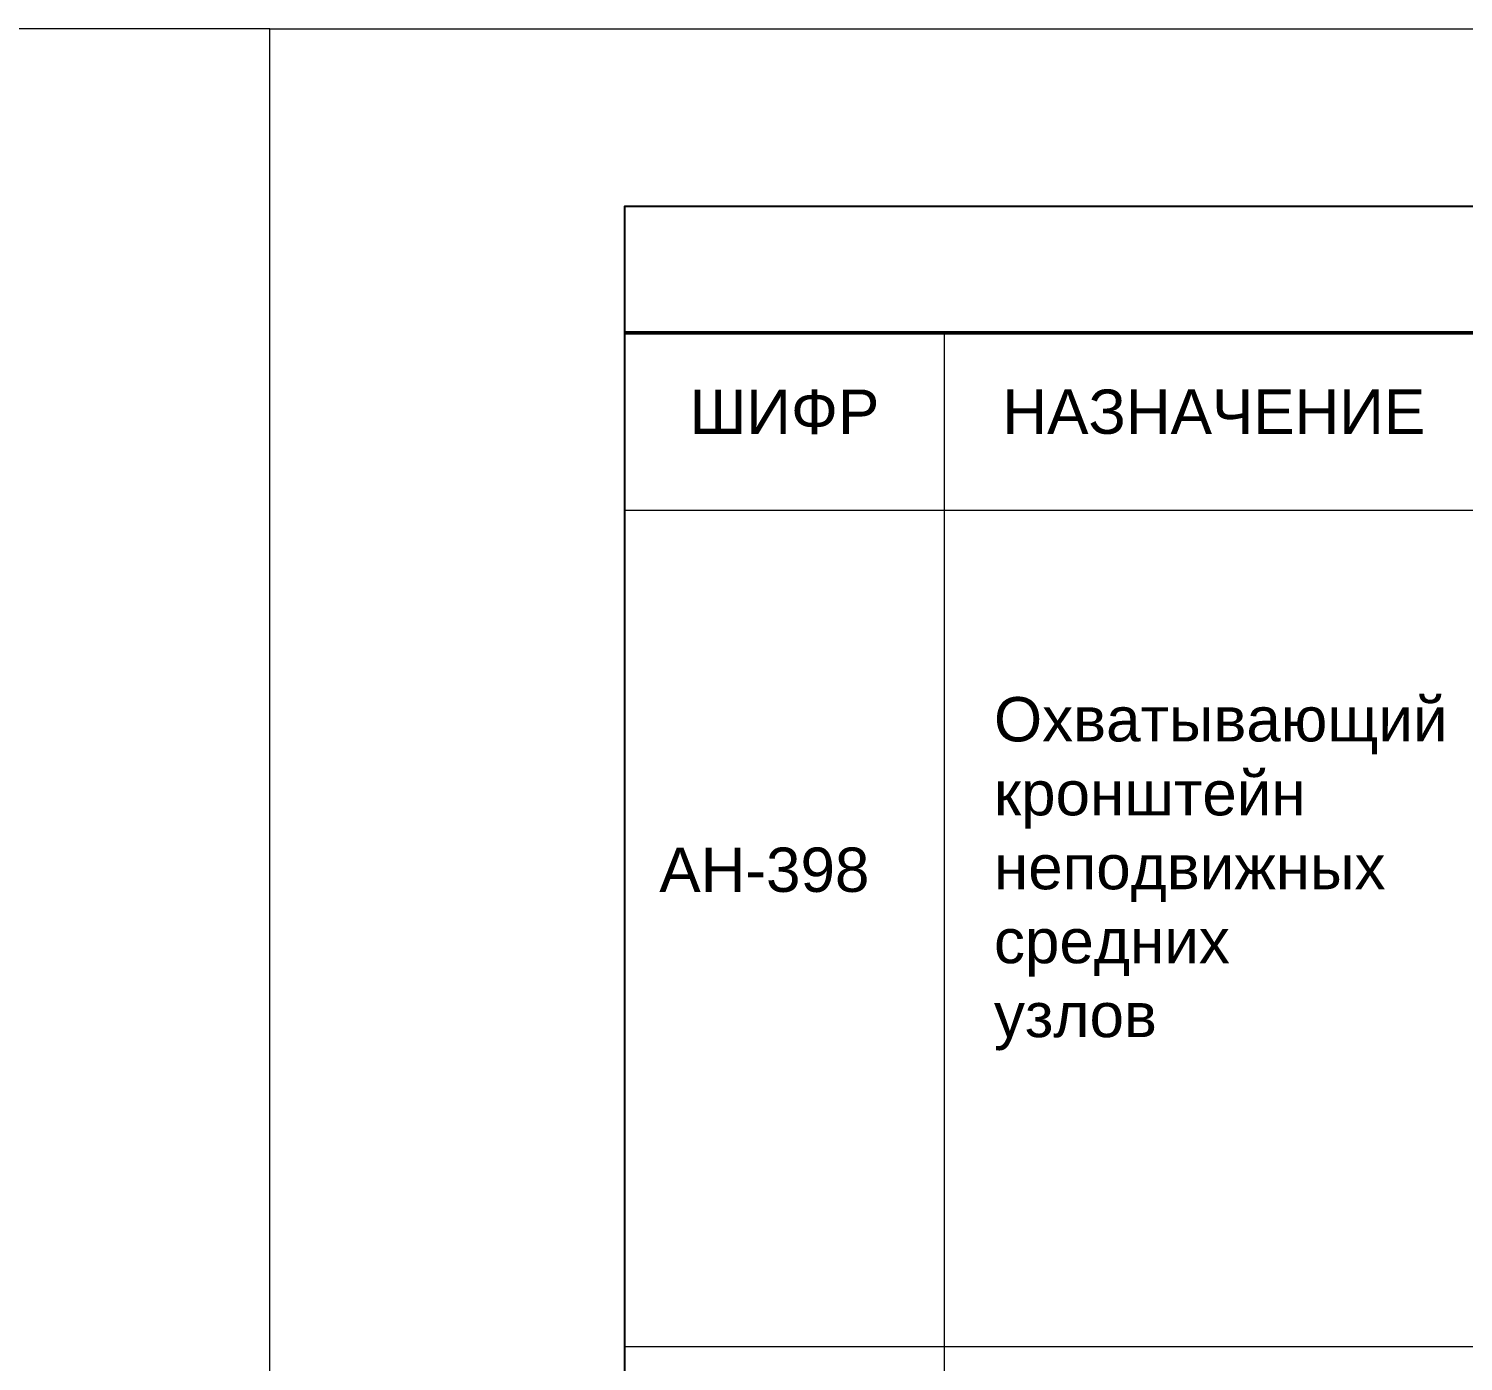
# Model space of a CAD drawing. Extents: x -37 to 4620, y -49 to 348.
# Drawn here: x 1666.4 to 1747.3, y 221.9 to 297 of the extents above; entities that cross this region are included whole.
import ezdxf

# ---------------------------------------------------------------- set-up
doc = ezdxf.new("R2010")
doc.units = 0
doc.header["$LTSCALE"] = 5
doc.layers.get('0').update_dxf_attribs({"linetype": 'CONTINUOUS', "lineweight": 30})
for name, color, linetype, lineweight in [('3', 1, 'CONTINUOUS', 20), ('Рамки', 1, 'CONTINUOUS', 15), ('Текстовый', 7, 'CONTINUOUS', 9)]:
    doc.layers.add(name, color=color, linetype=linetype, lineweight=lineweight)
doc.layers.add('Скрытые', color=14, linetype='CONTINUOUS', plot=False)
doc.styles.add('Каталожный', font='arial.ttf', dxfattribs={"height": 2.5})

msp = doc.modelspace()

# ---------------------------------------------------------------- linework, layer by layer
at = {"linetype": 'Continuous', "lineweight": 50}
msp.add_line((1700, 279.851), (1865, 279.857, 0.033), dxfattribs=at)
at = {"layer": '3', "color": 0, "linetype": 'Continuous'}
msp.add_line((1700, 269.851, -764.744), (1865, 269.851), dxfattribs=at)
at = {"layer": 'Рамки', "linetype": 'Continuous'}
for p, q in [((1700, 279.851), (1700, 245.851)), ((1700, 222.718), (1864.803, 222.719))]:
    msp.add_line(p, q, dxfattribs=at)
at = {"layer": 'Рамки'}
for p, q in [((1700, 279.851), (1700, 25.67)), ((1718, 279.851), (1718, 25.67))]:
    msp.add_line(p, q, dxfattribs=at)
at = {"layer": 'Рамки', "linetype": 'Continuous'}
for points in [[(1680, 297), (1470, 297), (1470, 0), (1680, 0)], [(1680, 297), (1890, 297), (1890, 0), (1680, 0)]]:
    msp.add_lwpolyline(points, close=True, dxfattribs=at)
at = {"layer": 'Скрытые', "linetype": 'Continuous'}
msp.add_lwpolyline([(1700, 10), (1700, 287), (1865, 287), (1865, 10)], close=True, dxfattribs=at)

# ---------------------------------------------------------------- texts
at = {"layer": 'Текстовый', "color": 1, "linetype": 'Continuous', "char_height": 2.5, "attachment_point": 1, "style": 'Каталожный'}
for s, insert, width in [('\\pxqc;ШИФР ', (1700, 276.661), 18), ('\\pxqc;НАЗНАЧЕНИЕ', (1718, 276.662), 30.39188), ('\\pxql;Охватывающий кронштейн неподвижных средних узлов', (1720.808, 259.324), 15.84446), ('\\pxql;АН-398', (1701.947, 250.841), 15.84446)]:
    msp.add_mtext(s, dxfattribs=dict(at, insert=insert, width=width))

doc.saveas('drawing.dxf')
